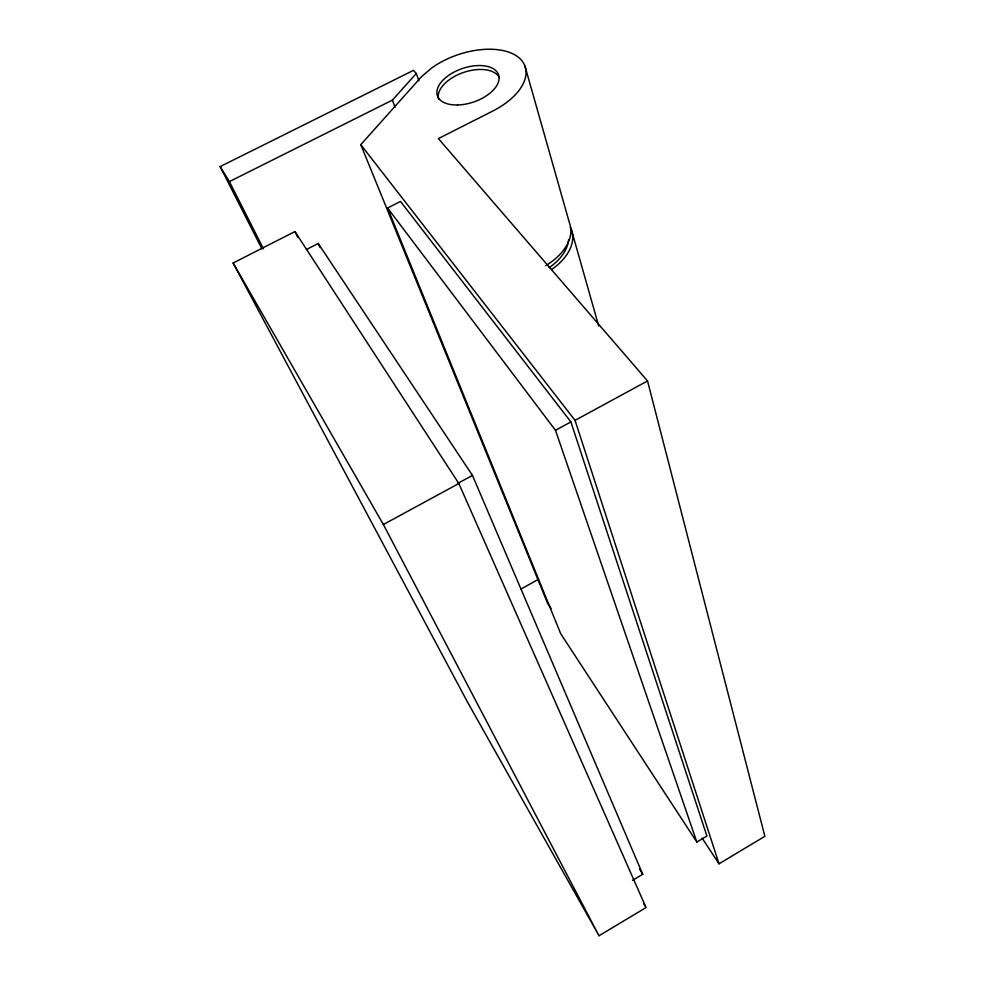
<?xml version="1.0" encoding="UTF-8"?>
<svg xmlns="http://www.w3.org/2000/svg" width="985" height="985" viewBox="0 0 985 985"><rect width="100%" height="100%" fill="white"/><g stroke="black" fill="none" stroke-linecap="round" stroke-linejoin="round"><path stroke-width="1.48" d="M551.021 608.533L547.648 603.399L360.781 144.66L421.789 76.399L431.984 67.756A60.048 32.813 -18.9 0 1 517.322 56.453A60.048 32.813 -18.9 0 1 492.598 111.133L438.387 138.589L647.539 380.961L764.865 836.327L719.013 863.808L702.133 838.149M220.135 166.6L229.394 181.597L392.399 100.113L416.298 73.506L413.454 70.354L220.135 166.6L261.924 248.885M599.015 935.75L646.049 907.554L458.838 483.512L294.946 231.561L233.113 262.995L467.53 702.133L599.015 935.75L383.374 524.525L233.113 262.995M632.53 880.356L642.737 874.274L472.468 475.41L318.217 243.467L306.409 249.5M696.838 842.052L706.91 836.056L570.894 421.925L400.489 201.445L387.598 208.032L560.662 633.626L696.838 842.052L555.491 430.297L387.598 208.032M521.163 588.944L538.45 579.291M458.05 483.241L472.468 475.41M555.491 430.297L570.894 421.925M383.374 524.525L458.838 483.512M719.013 863.808L575.043 420.361L647.539 380.961M360.781 144.66L575.043 420.361M639.548 869.041L642.737 874.274M643.685 903.614L645.261 906.237M229.394 181.597L263.463 248.811M294.946 231.561L297.593 237.089M318.217 243.467L320.162 247.641M392.399 100.113L395.071 107.267M416.298 73.506L418.859 80.745M524.943 66.057L569.662 223.644A54.089 33.749 -18.6 0 1 545.776 265.63M571.485 230.071L598.72 326.047M438.571 99.066A32.246 17.681 -18.9 0 1 463.073 72.607A32.246 17.681 -18.9 0 1 499.333 77.692M568.567 239.564A49.669 31.151 -18.6 0 1 549.137 267.686M570.315 227.363A53.855 33.773 -18.6 0 1 551.637 269.496M457.582 104.976A32.32 17.656 -18.9 0 0 498.582 74.823A32.32 17.656 -18.9 0 0 447.793 75.993A32.32 17.656 -18.9 0 0 457.582 104.976"/></g></svg>
